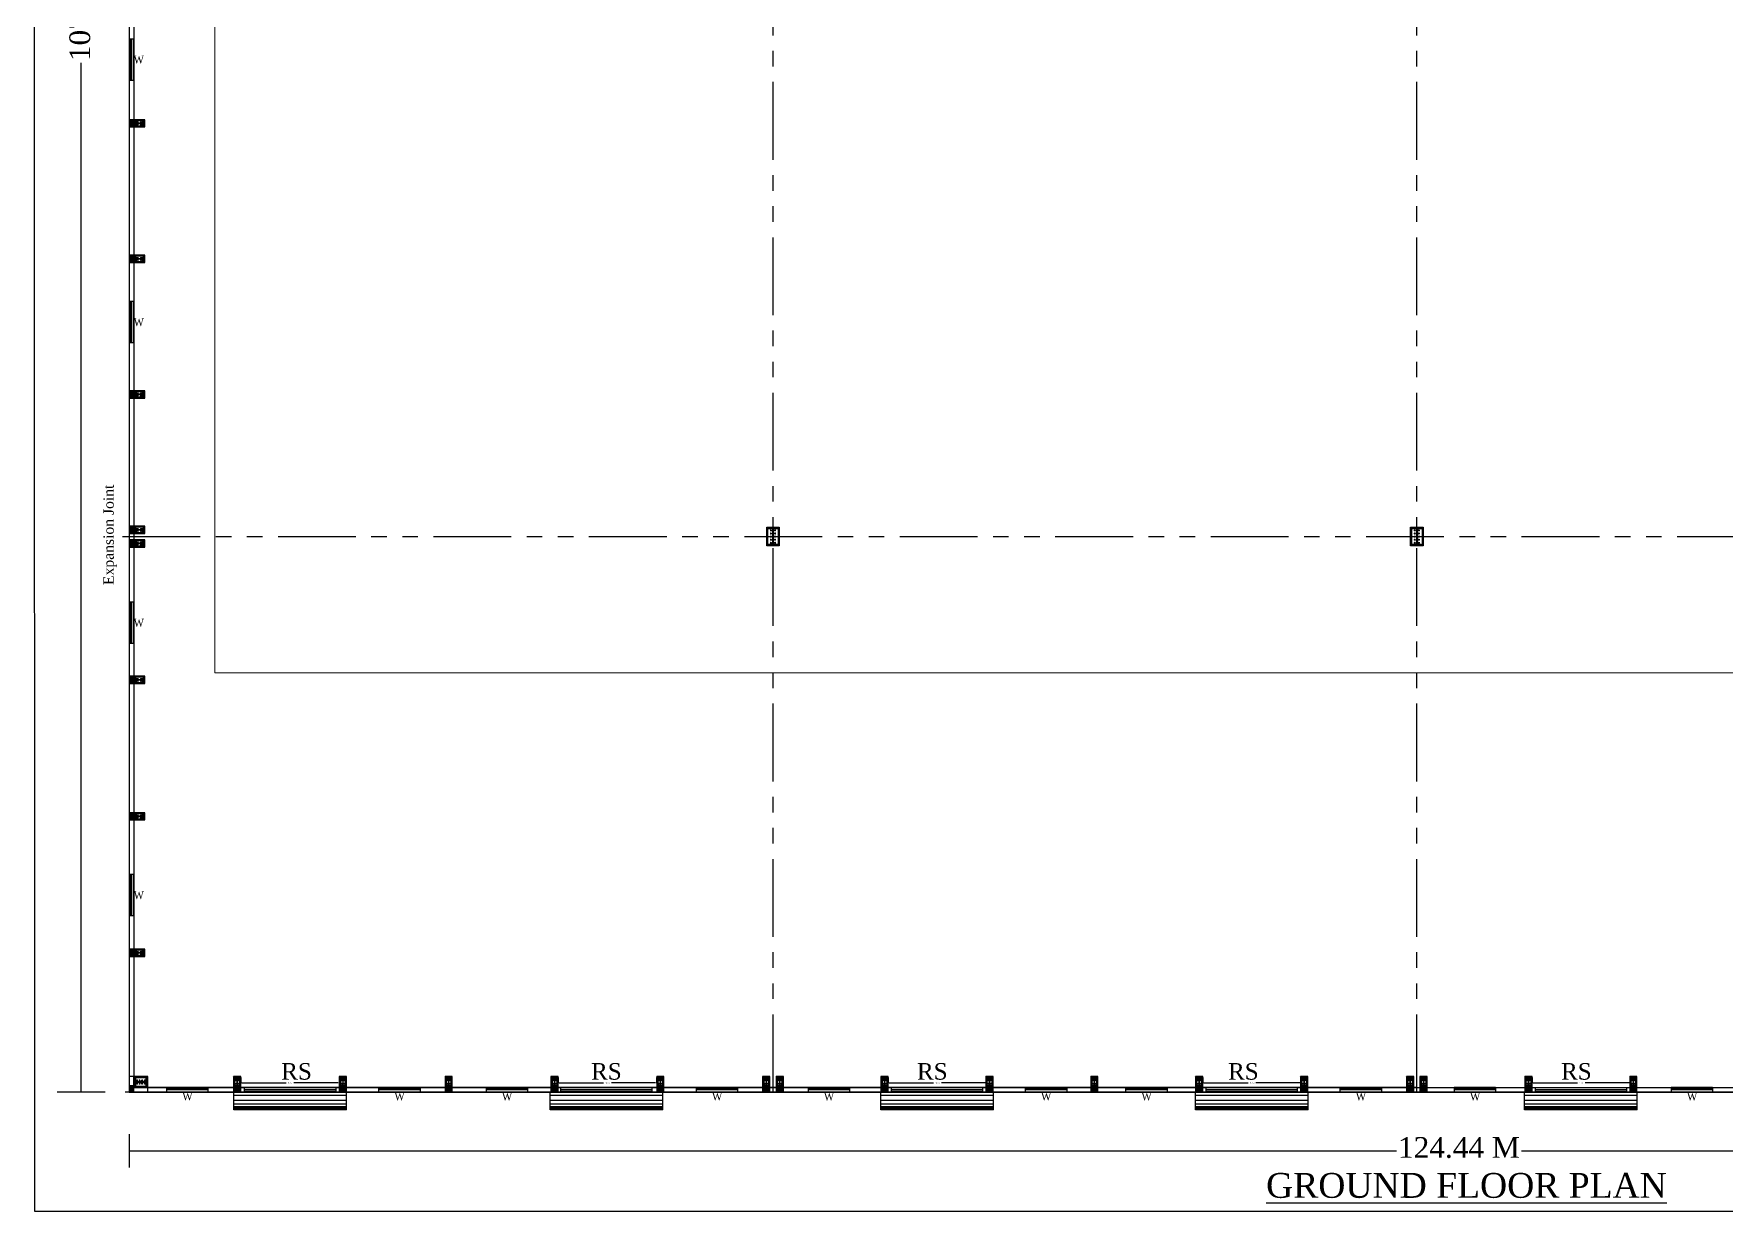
# Model space of a CAD drawing. Header units: metres. Extents: x 31037 to 31490, y -4422 to -3483.
# Drawn here: x 31162.7 to 31244.4, y -4355.8 to -4298.9 of the extents above; entities that cross this region are included whole.
import ezdxf

# ---------------------------------------------------------------- set-up
doc = ezdxf.new("R2010")
doc.units = ezdxf.units.M
doc.header["$LTSCALE"] = 30
doc.header["$MEASUREMENT"] = 0
doc.header["$PDMODE"] = 34
for name, pattern in [('DASHDOT', [1, 0.5, -0.25, 0, -0.25]), ('DASHED2', [0.375, 0.25, -0.125]), ('PHANTOM2', [1.25, 0.625, -0.125, 0.125, -0.125, 0.125, -0.125])]:
    doc.linetypes.add(name, pattern=pattern)
doc.layers.get('0').update_dxf_attribs({"color": 30, "lineweight": 40})
for name, color, linetype, lineweight in [('32', 1, 'Continuous', 18), ('DIM', 5, 'Continuous', 25), ('HAT', 8, 'Continuous', 18), ('JSC-4D-Bolt', 240, 'Continuous', 18), ('ROAD', 7, 'Continuous', 30), ('TEXT', 11, 'Continuous', 30), ('WINDOW', 3, 'Continuous', 30)]:
    doc.layers.add(name, color=color, linetype=linetype, lineweight=lineweight)
for name, color, linetype in [('BLK_1_FLR_0_BLT_UP_AREA', 1, 'Continuous'), ('BLK_1_FLR_0_CARPET_AREA', 10, 'Continuous'), ('BLK_1_FLR_0_EXIT_WIDTH_DOOR', 2, 'Continuous'), ('JSC-15O-Stiffener Plate', 4, 'Continuous'), ('JSC-A-Column', 7, 'Continuous'), ('JSC-G-Grid Line', 250, 'DASHDOT'), ('JSC-H-Dimension', 251, 'Continuous'), ('JSC-U-Steel', 21, 'Continuous'), ('WORKSHOP_AREA', 1, 'Continuous')]:
    doc.layers.add(name, color=color, linetype=linetype)
doc.styles.add('15', font='times.ttf', dxfattribs={"width": 0.9, "height": 1.5})
doc.styles.add('DIM', font='times.ttf')
doc.styles.add('ROMANC', font='times.ttf')
doc.styles.add('ROMANTICITALIC', font='romantic.ttf')
doc.styles.get("Standard").update_dxf_attribs({"font": 'times.ttf', "height": 0.05})
doc.styles.add('tnr', font='times.ttf')
doc.dimstyles.new('Standard$0', dxfattribs={"dimtxt": 0.08, "dimasz": 0.05, "dimexe": 0.02, "dimexo": 0.05, "dimgap": 0.09, "dimtad": 0, "dimtih": 1, "dimtoh": 1, "dimzin": 0, "dimdsep": 46, "dimtxsty": 'Standard', "dimcen": 0.09, "dimclrd": 7, "dimclre": 7, "dimclrt": 7, "dimadec": 0, "dimazin": 0, "dimtfac": 1, "dimtofl": 0, "dimtmove": 0, "dimatfit": 3, "dimfxl": 0, "dimtolj": 1, "dimtzin": 0, "dimarcsym": 0})

# ---------------------------------------------------------------- blocks, each defined once
blk = doc.blocks.new('rrrr')
at = {"layer": 'HAT'}
blk.add_hatch(color=256, dxfattribs=at).paths.add_polyline_path([(13592.139, -5462.205), (13592.139, -5461.905), (13591.909, -5461.905), (13591.909, -5462.205)])
at = {"layer": 'JSC-15O-Stiffener Plate', "ltscale": 0.2}
blk.add_lwpolyline([(13592.189, -5462.195), (13592.759, -5462.195), (13592.759, -5462.595), (13592.189, -5462.595)], close=True, dxfattribs=at)
at = {"layer": 'JSC-4D-Bolt', "ltscale": 0.2}
for points in [[(13592.262, -5462.32), (13592.275, -5462.344), (13592.303, -5462.344), (13592.317, -5462.32), (13592.303, -5462.296), (13592.275, -5462.296)], [(13592.262, -5462.32), (13592.275, -5462.344), (13592.303, -5462.344), (13592.317, -5462.32), (13592.303, -5462.296), (13592.275, -5462.296)], [(13592.387, -5462.32), (13592.4, -5462.344), (13592.428, -5462.344), (13592.442, -5462.32), (13592.428, -5462.296), (13592.4, -5462.296)], [(13592.387, -5462.32), (13592.4, -5462.344), (13592.428, -5462.344), (13592.442, -5462.32), (13592.428, -5462.296), (13592.4, -5462.296)], [(13592.507, -5462.32), (13592.52, -5462.344), (13592.548, -5462.344), (13592.562, -5462.32), (13592.548, -5462.296), (13592.52, -5462.296)], [(13592.507, -5462.32), (13592.52, -5462.344), (13592.548, -5462.344), (13592.562, -5462.32), (13592.548, -5462.296), (13592.52, -5462.296)], [(13592.632, -5462.32), (13592.645, -5462.344), (13592.673, -5462.344), (13592.687, -5462.32), (13592.673, -5462.296), (13592.645, -5462.296)], [(13592.632, -5462.32), (13592.645, -5462.344), (13592.673, -5462.344), (13592.687, -5462.32), (13592.673, -5462.296), (13592.645, -5462.296)], [(13592.262, -5462.47), (13592.275, -5462.446), (13592.303, -5462.446), (13592.317, -5462.47), (13592.303, -5462.494), (13592.275, -5462.494)], [(13592.262, -5462.47), (13592.275, -5462.446), (13592.303, -5462.446), (13592.317, -5462.47), (13592.303, -5462.494), (13592.275, -5462.494)], [(13592.387, -5462.47), (13592.4, -5462.446), (13592.428, -5462.446), (13592.442, -5462.47), (13592.428, -5462.494), (13592.4, -5462.494)], [(13592.387, -5462.47), (13592.4, -5462.446), (13592.428, -5462.446), (13592.442, -5462.47), (13592.428, -5462.494), (13592.4, -5462.494)], [(13592.507, -5462.47), (13592.52, -5462.446), (13592.548, -5462.446), (13592.562, -5462.47), (13592.548, -5462.494), (13592.52, -5462.494)], [(13592.507, -5462.47), (13592.52, -5462.446), (13592.548, -5462.446), (13592.562, -5462.47), (13592.548, -5462.494), (13592.52, -5462.494)], [(13592.632, -5462.47), (13592.645, -5462.446), (13592.673, -5462.446), (13592.687, -5462.47), (13592.673, -5462.494), (13592.645, -5462.494)], [(13592.632, -5462.47), (13592.645, -5462.446), (13592.673, -5462.446), (13592.687, -5462.47), (13592.673, -5462.494), (13592.645, -5462.494)]]:
    blk.add_lwpolyline(points, close=True, dxfattribs=at)
for centre, radius in [((13592.289, -5462.32), 0.0277), ((13592.289, -5462.32), 0.0277), ((13592.289, -5462.32), 0.015), ((13592.289, -5462.32), 0.015), ((13592.414, -5462.32), 0.0277), ((13592.414, -5462.32), 0.0277), ((13592.414, -5462.32), 0.015), ((13592.414, -5462.32), 0.015), ((13592.534, -5462.32), 0.0277), ((13592.534, -5462.32), 0.0277), ((13592.534, -5462.32), 0.015), ((13592.534, -5462.32), 0.015), ((13592.659, -5462.32), 0.0277), ((13592.659, -5462.32), 0.0277), ((13592.659, -5462.32), 0.015), ((13592.659, -5462.32), 0.015), ((13592.289, -5462.47), 0.0277), ((13592.289, -5462.47), 0.0277), ((13592.289, -5462.47), 0.015), ((13592.289, -5462.47), 0.015), ((13592.414, -5462.47), 0.0277), ((13592.414, -5462.47), 0.0277), ((13592.414, -5462.47), 0.015), ((13592.414, -5462.47), 0.015), ((13592.534, -5462.47), 0.0277), ((13592.534, -5462.47), 0.0277), ((13592.534, -5462.47), 0.015), ((13592.534, -5462.47), 0.015), ((13592.659, -5462.47), 0.0277), ((13592.659, -5462.47), 0.0277), ((13592.659, -5462.47), 0.015), ((13592.659, -5462.47), 0.015)]:
    blk.add_circle(centre, radius, dxfattribs=at)
at = {"layer": 'JSC-A-Column', "ltscale": 1000}
for p, q in [((13592.189, -5462.195), (13592.139, -5462.145)), ((13592.809, -5462.145), (13592.139, -5462.145)), ((13592.139, -5462.145), (13592.139, -5462.655)), ((13592.759, -5462.195), (13592.809, -5462.145)), ((13592.189, -5462.595), (13592.139, -5462.655)), ((13592.759, -5462.595), (13592.809, -5462.655))]:
    blk.add_line(p, q, dxfattribs=at)
for points in [[(13591.909, -5461.905), (13592.809, -5461.905), (13592.809, -5462.655), (13591.909, -5462.655)], [(13591.909, -5461.905), (13592.139, -5461.905), (13592.139, -5462.205), (13591.909, -5462.205)]]:
    blk.add_lwpolyline(points, close=True, dxfattribs=at)
at = {"layer": 'JSC-G-Grid Line', "ltscale": 0.3}
for p, q in [((13592.289, -5462.284), (13592.289, -5462.357)), ((13592.414, -5462.284), (13592.414, -5462.357)), ((13592.534, -5462.284), (13592.534, -5462.357)), ((13592.659, -5462.284), (13592.659, -5462.357)), ((13592.25, -5462.32), (13592.328, -5462.32)), ((13592.25, -5462.47), (13592.328, -5462.47)), ((13592.289, -5462.506), (13592.289, -5462.433)), ((13592.375, -5462.32), (13592.453, -5462.32)), ((13592.375, -5462.47), (13592.453, -5462.47)), ((13592.414, -5462.506), (13592.414, -5462.433)), ((13592.495, -5462.32), (13592.573, -5462.32)), ((13592.495, -5462.47), (13592.573, -5462.47)), ((13592.534, -5462.506), (13592.534, -5462.433)), ((13592.62, -5462.32), (13592.698, -5462.32)), ((13592.62, -5462.47), (13592.698, -5462.47)), ((13592.659, -5462.506), (13592.659, -5462.433))]:
    blk.add_line(p, q, dxfattribs=at)
at = {"layer": 'JSC-U-Steel', "ltscale": 1000}
for points in [[(13592.224, -5462.22), (13592.224, -5462.57), (13592.212, -5462.57), (13592.212, -5462.22)], [(13592.724, -5462.22), (13592.724, -5462.57), (13592.736, -5462.57), (13592.736, -5462.22)], [(13592.724, -5462.4), (13592.224, -5462.4), (13592.224, -5462.39), (13592.724, -5462.39)]]:
    blk.add_lwpolyline(points, close=True, dxfattribs=at)
blk = doc.blocks.new('egetgere')
at = {"layer": 'HAT'}
blk.add_hatch(color=256, dxfattribs=at).paths.add_polyline_path([(13607.565, -5463.307), (13607.265, -5463.307), (13607.265, -5463.537), (13607.565, -5463.537)])
at = {"layer": 'JSC-15O-Stiffener Plate', "ltscale": 0.2}
blk.add_lwpolyline([(13607.29, -5463.587), (13607.29, -5464.007), (13607.54, -5464.007), (13607.54, -5463.587)], close=True, dxfattribs=at)
at = {"layer": 'JSC-4D-Bolt', "ltscale": 0.2}
for points in [[(13607.343, -5463.722), (13607.354, -5463.703), (13607.376, -5463.703), (13607.387, -5463.722), (13607.376, -5463.741), (13607.354, -5463.741)], [(13607.343, -5463.722), (13607.354, -5463.703), (13607.376, -5463.703), (13607.387, -5463.722), (13607.376, -5463.741), (13607.354, -5463.741)], [(13607.343, -5463.872), (13607.354, -5463.892), (13607.376, -5463.892), (13607.387, -5463.872), (13607.376, -5463.853), (13607.354, -5463.853)], [(13607.343, -5463.872), (13607.354, -5463.892), (13607.376, -5463.892), (13607.387, -5463.872), (13607.376, -5463.853), (13607.354, -5463.853)], [(13607.487, -5463.722), (13607.476, -5463.703), (13607.454, -5463.703), (13607.443, -5463.722), (13607.454, -5463.741), (13607.476, -5463.741)], [(13607.487, -5463.722), (13607.476, -5463.703), (13607.454, -5463.703), (13607.443, -5463.722), (13607.454, -5463.741), (13607.476, -5463.741)], [(13607.487, -5463.872), (13607.476, -5463.892), (13607.454, -5463.892), (13607.443, -5463.872), (13607.454, -5463.853), (13607.476, -5463.853)], [(13607.487, -5463.872), (13607.476, -5463.892), (13607.454, -5463.892), (13607.443, -5463.872), (13607.454, -5463.853), (13607.476, -5463.853)]]:
    blk.add_lwpolyline(points, close=True, dxfattribs=at)
for centre, radius in [((13607.365, -5463.722), 0.0222), ((13607.365, -5463.722), 0.0222), ((13607.365, -5463.872), 0.0222), ((13607.365, -5463.872), 0.0222), ((13607.365, -5463.722), 0.012), ((13607.365, -5463.722), 0.012), ((13607.365, -5463.872), 0.012), ((13607.365, -5463.872), 0.012), ((13607.465, -5463.722), 0.0222), ((13607.465, -5463.722), 0.0222), ((13607.465, -5463.872), 0.0222), ((13607.465, -5463.872), 0.0222), ((13607.465, -5463.722), 0.012), ((13607.465, -5463.722), 0.012), ((13607.465, -5463.872), 0.012), ((13607.465, -5463.872), 0.012)]:
    blk.add_circle(centre, radius, dxfattribs=at)
at = {"layer": 'JSC-A-Column', "ltscale": 1000}
for p, q in [((13607.29, -5463.587), (13607.24, -5463.537)), ((13607.59, -5463.537), (13607.24, -5463.537)), ((13607.54, -5463.587), (13607.59, -5463.537)), ((13607.29, -5464.007), (13607.24, -5464.057)), ((13607.54, -5464.007), (13607.59, -5464.057))]:
    blk.add_line(p, q, dxfattribs=at)
for points in [[(13607.24, -5463.307), (13607.24, -5464.057), (13607.59, -5464.057), (13607.59, -5463.307)], [(13607.265, -5463.307), (13607.265, -5463.537), (13607.565, -5463.537), (13607.565, -5463.307)]]:
    blk.add_lwpolyline(points, close=True, dxfattribs=at)
at = {"layer": 'JSC-G-Grid Line', "ltscale": 0.05}
for p, q in [((13607.334, -5463.722), (13607.4, -5463.722)), ((13607.334, -5463.872), (13607.4, -5463.872)), ((13607.496, -5463.722), (13607.43, -5463.722)), ((13607.496, -5463.872), (13607.43, -5463.872))]:
    blk.add_line(p, q, dxfattribs=at)
at = {"layer": 'JSC-G-Grid Line', "ltscale": 0.3}
for p, q in [((13607.365, -5463.751), (13607.365, -5463.693)), ((13607.365, -5463.844), (13607.365, -5463.902)), ((13607.465, -5463.751), (13607.465, -5463.693)), ((13607.465, -5463.844), (13607.465, -5463.902))]:
    blk.add_line(p, q, dxfattribs=at)
at = {"layer": 'JSC-U-Steel', "ltscale": 1000}
for points in [[(13607.505, -5463.647), (13607.325, -5463.647), (13607.325, -5463.637), (13607.505, -5463.637)], [(13607.411, -5463.647), (13607.411, -5463.947), (13607.419, -5463.947), (13607.419, -5463.647)], [(13607.505, -5463.947), (13607.325, -5463.947), (13607.325, -5463.957), (13607.505, -5463.957)]]:
    blk.add_lwpolyline(points, close=True, dxfattribs=at)
blk = doc.blocks.new('P6')
at = {"layer": 'JSC-15O-Stiffener Plate', "ltscale": 0.2}
for p, q in [((4912433, -1046048), (4912383, -1045998)), ((4912933, -1046048), (4912983, -1045998)), ((4912433, -1046848), (4912383, -1046898))]:
    blk.add_line(p, q, dxfattribs=at)
blk.add_lwpolyline([(4912433, -1046048), (4912433, -1046848), (4912933, -1046848), (4912933, -1046048)], close=True, dxfattribs=at)
at = {"layer": 'JSC-4D-Bolt', "ltscale": 0.2}
for points in [[(4912583, -1046121), (4912607, -1046134), (4912607, -1046162), (4912583, -1046176), (4912559, -1046162), (4912559, -1046134)], [(4912583, -1046121), (4912607, -1046134), (4912607, -1046162), (4912583, -1046176), (4912559, -1046162), (4912559, -1046134)], [(4912583, -1046271), (4912607, -1046284), (4912607, -1046312), (4912583, -1046326), (4912559, -1046312), (4912559, -1046284)], [(4912583, -1046271), (4912607, -1046284), (4912607, -1046312), (4912583, -1046326), (4912559, -1046312), (4912559, -1046284)], [(4912583, -1046421), (4912607, -1046434), (4912607, -1046462), (4912583, -1046476), (4912559, -1046462), (4912559, -1046434)], [(4912583, -1046421), (4912607, -1046434), (4912607, -1046462), (4912583, -1046476), (4912559, -1046462), (4912559, -1046434)], [(4912583, -1046571), (4912607, -1046584), (4912607, -1046612), (4912583, -1046626), (4912559, -1046612), (4912559, -1046584)], [(4912583, -1046571), (4912607, -1046584), (4912607, -1046612), (4912583, -1046626), (4912559, -1046612), (4912559, -1046584)], [(4912583, -1046721), (4912607, -1046734), (4912607, -1046762), (4912583, -1046776), (4912559, -1046762), (4912559, -1046734)], [(4912583, -1046721), (4912607, -1046734), (4912607, -1046762), (4912583, -1046776), (4912559, -1046762), (4912559, -1046734)], [(4912783, -1046121), (4912759, -1046134), (4912759, -1046162), (4912783, -1046176), (4912807, -1046162), (4912807, -1046134)], [(4912783, -1046121), (4912759, -1046134), (4912759, -1046162), (4912783, -1046176), (4912807, -1046162), (4912807, -1046134)], [(4912783, -1046271), (4912759, -1046284), (4912759, -1046312), (4912783, -1046326), (4912807, -1046312), (4912807, -1046284)], [(4912783, -1046271), (4912759, -1046284), (4912759, -1046312), (4912783, -1046326), (4912807, -1046312), (4912807, -1046284)], [(4912783, -1046421), (4912759, -1046434), (4912759, -1046462), (4912783, -1046476), (4912807, -1046462), (4912807, -1046434)], [(4912783, -1046421), (4912759, -1046434), (4912759, -1046462), (4912783, -1046476), (4912807, -1046462), (4912807, -1046434)], [(4912783, -1046571), (4912759, -1046584), (4912759, -1046612), (4912783, -1046626), (4912807, -1046612), (4912807, -1046584)], [(4912783, -1046571), (4912759, -1046584), (4912759, -1046612), (4912783, -1046626), (4912807, -1046612), (4912807, -1046584)], [(4912783, -1046721), (4912759, -1046734), (4912759, -1046762), (4912783, -1046776), (4912807, -1046762), (4912807, -1046734)], [(4912783, -1046721), (4912759, -1046734), (4912759, -1046762), (4912783, -1046776), (4912807, -1046762), (4912807, -1046734)]]:
    blk.add_lwpolyline(points, close=True, dxfattribs=at)
for centre, radius in [((4912583, -1046148), 27.7), ((4912583, -1046148), 27.7), ((4912583, -1046298), 27.7), ((4912583, -1046298), 27.7), ((4912583, -1046448), 27.7), ((4912583, -1046448), 27.7), ((4912583, -1046598), 27.7), ((4912583, -1046598), 27.7), ((4912583, -1046748), 27.7), ((4912583, -1046748), 27.7), ((4912583, -1046148), 15), ((4912583, -1046148), 15), ((4912583, -1046298), 15), ((4912583, -1046298), 15), ((4912583, -1046448), 15), ((4912583, -1046448), 15), ((4912583, -1046598), 15), ((4912583, -1046598), 15), ((4912583, -1046748), 15), ((4912583, -1046748), 15), ((4912783, -1046148), 27.7), ((4912783, -1046148), 27.7), ((4912783, -1046298), 27.7), ((4912783, -1046298), 27.7), ((4912783, -1046448), 27.7), ((4912783, -1046448), 27.7), ((4912783, -1046598), 27.7), ((4912783, -1046598), 27.7), ((4912783, -1046748), 27.7), ((4912783, -1046748), 27.7), ((4912783, -1046148), 15), ((4912783, -1046148), 15), ((4912783, -1046298), 15), ((4912783, -1046298), 15), ((4912783, -1046448), 15), ((4912783, -1046448), 15), ((4912783, -1046598), 15), ((4912783, -1046598), 15), ((4912783, -1046748), 15), ((4912783, -1046748), 15)]:
    blk.add_circle(centre, radius, dxfattribs=at)
at = {"layer": 'JSC-A-Column', "ltscale": 1000}
blk.add_lwpolyline([(4912383, -1045998), (4912383, -1046898), (4912983, -1046898), (4912983, -1045998)], close=True, dxfattribs=at)
at = {"layer": 'JSC-G-Grid Line', "ltscale": 0.3}
for p, q in [((4912547, -1046148), (4912620, -1046148)), ((4912547, -1046298), (4912620, -1046298)), ((4912547, -1046448), (4912620, -1046448)), ((4912547, -1046598), (4912620, -1046598)), ((4912583, -1046185), (4912583, -1046112)), ((4912583, -1046335), (4912583, -1046262)), ((4912583, -1046485), (4912583, -1046412)), ((4912583, -1046635), (4912583, -1046562)), ((4912584, -1046785), (4912584, -1046712)), ((4912819, -1046148), (4912746, -1046148)), ((4912819, -1046298), (4912746, -1046298)), ((4912819, -1046448), (4912746, -1046448)), ((4912819, -1046598), (4912746, -1046598)), ((4912783, -1046185), (4912783, -1046112)), ((4912783, -1046335), (4912783, -1046262)), ((4912783, -1046485), (4912783, -1046412)), ((4912783, -1046635), (4912783, -1046562)), ((4912783, -1046785), (4912783, -1046712)), ((4912547, -1046748), (4912620, -1046748)), ((4912819, -1046748), (4912746, -1046748))]:
    blk.add_line(p, q, dxfattribs=at)
at = {"layer": 'JSC-U-Steel', "ltscale": 1000}
blk.add_line((4912933, -1046848), (4912983, -1046898), dxfattribs=at)
for points in [[(4912468, -1046073), (4912898, -1046073), (4912898, -1046053), (4912468, -1046053)], [(4912676, -1046073), (4912676, -1046823), (4912690, -1046823), (4912690, -1046073)], [(4912468, -1046823), (4912898, -1046823), (4912898, -1046843), (4912468, -1046843)]]:
    blk.add_lwpolyline(points, close=True, dxfattribs=at)
blk = doc.blocks.new('*D103')
at = {"layer": 'BLK_1_FLR_0_EXIT_WIDTH_DOOR', "color": 2, "lineweight": -2}
for p, q in [((31172.708, -4349.312), (31172.708, -4349.575)), ((31177.458, -4349.312), (31177.458, -4349.575)), ((31172.758, -4349.555), (31174.895, -4349.555)), ((31177.408, -4349.555), (31175.272, -4349.555))]:
    blk.add_line(p, q, dxfattribs=at)
at = {"layer": 'BLK_1_FLR_0_EXIT_WIDTH_DOOR', "color": 2, "lineweight": 30}
for points in [[(31172.758, -4349.547), (31172.758, -4349.563), (31172.708, -4349.555)], [(31177.408, -4349.547), (31177.408, -4349.563), (31177.458, -4349.555)]]:
    blk.add_solid(points, dxfattribs=at)
at = {"layer": 'Defpoints', "color": 0, "lineweight": 30}
for p in [(31172.708, -4349.262, 0), (31177.458, -4349.262, 0), (31177.458, -4349.555)]:
    blk.add_point(p, dxfattribs=at)
at = {"layer": 'BLK_1_FLR_0_EXIT_WIDTH_DOOR', "color": 2, "lineweight": 25, "insert": (31175.083, -4349.555), "char_height": 0.08, "attachment_point": 5}
blk.add_mtext('\\A1;4.75', dxfattribs=at)
blk = doc.blocks.new('*D104')
at = {"layer": 'BLK_1_FLR_0_EXIT_WIDTH_DOOR', "color": 2, "lineweight": -2}
for p, q in [((31188.02, -4349.312), (31188.02, -4349.575)), ((31192.77, -4349.312), (31192.77, -4349.575)), ((31188.07, -4349.555), (31190.207, -4349.555)), ((31192.72, -4349.555), (31190.584, -4349.555))]:
    blk.add_line(p, q, dxfattribs=at)
at = {"layer": 'BLK_1_FLR_0_EXIT_WIDTH_DOOR', "color": 2, "lineweight": 30}
for points in [[(31188.07, -4349.547), (31188.07, -4349.563), (31188.02, -4349.555)], [(31192.72, -4349.547), (31192.72, -4349.563), (31192.77, -4349.555)]]:
    blk.add_solid(points, dxfattribs=at)
at = {"layer": 'Defpoints', "color": 0, "lineweight": 30}
for p in [(31188.02, -4349.262, 0), (31192.77, -4349.262, 0), (31192.77, -4349.555)]:
    blk.add_point(p, dxfattribs=at)
at = {"layer": 'BLK_1_FLR_0_EXIT_WIDTH_DOOR', "color": 2, "lineweight": 25, "insert": (31190.395, -4349.555), "char_height": 0.08, "attachment_point": 5}
blk.add_mtext('\\A1;4.75', dxfattribs=at)
blk = doc.blocks.new('*D105')
at = {"layer": 'BLK_1_FLR_0_EXIT_WIDTH_DOOR', "color": 2, "lineweight": -2}
for p, q in [((31203.943, -4349.312), (31203.943, -4349.575)), ((31208.693, -4349.312), (31208.693, -4349.575)), ((31203.993, -4349.555), (31206.129, -4349.555)), ((31208.643, -4349.555), (31206.506, -4349.555))]:
    blk.add_line(p, q, dxfattribs=at)
at = {"layer": 'BLK_1_FLR_0_EXIT_WIDTH_DOOR', "color": 2, "lineweight": 30}
for points in [[(31203.993, -4349.547), (31203.993, -4349.563), (31203.943, -4349.555)], [(31208.643, -4349.547), (31208.643, -4349.563), (31208.693, -4349.555)]]:
    blk.add_solid(points, dxfattribs=at)
at = {"layer": 'Defpoints', "color": 0, "lineweight": 30}
for p in [(31203.943, -4349.262, 0), (31208.693, -4349.262, 0), (31208.693, -4349.555)]:
    blk.add_point(p, dxfattribs=at)
at = {"layer": 'BLK_1_FLR_0_EXIT_WIDTH_DOOR', "color": 2, "lineweight": 25, "insert": (31206.318, -4349.555), "char_height": 0.08, "attachment_point": 5}
blk.add_mtext('\\A1;4.75', dxfattribs=at)
blk = doc.blocks.new('*D106')
at = {"layer": 'BLK_1_FLR_0_EXIT_WIDTH_DOOR', "color": 2, "lineweight": -2}
for p, q in [((31219.123, -4349.312), (31219.123, -4349.575)), ((31223.873, -4349.312), (31223.873, -4349.575)), ((31219.173, -4349.555), (31221.309, -4349.555)), ((31223.823, -4349.555), (31221.686, -4349.555))]:
    blk.add_line(p, q, dxfattribs=at)
at = {"layer": 'BLK_1_FLR_0_EXIT_WIDTH_DOOR', "color": 2, "lineweight": 30}
for points in [[(31219.173, -4349.547), (31219.173, -4349.563), (31219.123, -4349.555)], [(31223.823, -4349.547), (31223.823, -4349.563), (31223.873, -4349.555)]]:
    blk.add_solid(points, dxfattribs=at)
at = {"layer": 'Defpoints', "color": 0, "lineweight": 30}
for p in [(31219.123, -4349.262, 0), (31223.873, -4349.262, 0), (31223.873, -4349.555)]:
    blk.add_point(p, dxfattribs=at)
at = {"layer": 'BLK_1_FLR_0_EXIT_WIDTH_DOOR', "color": 2, "lineweight": 25, "insert": (31221.498, -4349.555), "char_height": 0.08, "attachment_point": 5}
blk.add_mtext('\\A1;4.75', dxfattribs=at)
blk = doc.blocks.new('*D107')
at = {"layer": 'BLK_1_FLR_0_EXIT_WIDTH_DOOR', "color": 2, "lineweight": -2}
for p, q in [((31235.008, -4349.312), (31235.008, -4349.575)), ((31239.758, -4349.312), (31239.758, -4349.575)), ((31235.058, -4349.555), (31237.194, -4349.555)), ((31239.708, -4349.555), (31237.571, -4349.555))]:
    blk.add_line(p, q, dxfattribs=at)
at = {"layer": 'BLK_1_FLR_0_EXIT_WIDTH_DOOR', "color": 2, "lineweight": 30}
for points in [[(31235.058, -4349.547), (31235.058, -4349.563), (31235.008, -4349.555)], [(31239.708, -4349.547), (31239.708, -4349.563), (31239.758, -4349.555)]]:
    blk.add_solid(points, dxfattribs=at)
at = {"layer": 'Defpoints', "color": 0, "lineweight": 30}
for p in [(31235.008, -4349.262, 0), (31239.758, -4349.262, 0), (31239.758, -4349.555)]:
    blk.add_point(p, dxfattribs=at)
at = {"layer": 'BLK_1_FLR_0_EXIT_WIDTH_DOOR', "color": 2, "lineweight": 25, "insert": (31237.383, -4349.555), "char_height": 0.08, "attachment_point": 5}
blk.add_mtext('\\A1;4.75', dxfattribs=at)

msp = doc.modelspace()

# ---------------------------------------------------------------- linework, layer by layer
at = {"color": 0, "lineweight": 25}
for p, q in [((31167.31812, -4299.17153, -0.00037), (31167.54812, -4299.17153, -0.00037)), ((31167.31812, -4301.17153, -0.00037), (31167.54812, -4301.17153, -0.00037)), ((31167.31812, -4311.83875, -0.00037), (31167.54812, -4311.83875, -0.00037)), ((31167.31812, -4313.83875, -0.00037), (31167.54812, -4313.83875, -0.00037)), ((31167.54812, -4322.703, -0.00037), (31167.31812, -4322.703, -0.00037)), ((31167.31812, -4326.35108, -0.00037), (31167.54812, -4326.35108, -0.00037)), ((31167.31812, -4328.35108, -0.00037), (31167.54812, -4328.35108, -0.00037)), ((31167.31812, -4339.49212, -0.00037), (31167.54812, -4339.49212, -0.00037)), ((31167.31812, -4341.49212, -0.00037), (31167.54812, -4341.49212, -0.00037)), ((31169.12151, -4349.78239, -0.00037), (31169.12151, -4350.01239, -0.00037)), ((31171.12151, -4349.78239, -0.00037), (31171.12151, -4350.01239, -0.00037)), ((31172.87325, -4349.78239, -0.00037), (31172.87325, -4350.01239, -0.00037)), ((31177.28514, -4349.78239, -0.00037), (31177.28514, -4350.01239, -0.00037)), ((31179.3541, -4349.78239, -0.00037), (31179.3541, -4350.01239, -0.00037)), ((31181.3541, -4349.78239, -0.00037), (31181.3541, -4350.01239, -0.00037)), ((31184.54226, -4349.78239, -0.00037), (31184.54226, -4350.01239, -0.00037)), ((31186.54226, -4349.78239, -0.00037), (31186.54226, -4350.01239, -0.00037)), ((31188.12894, -4349.78239, -0.00037), (31188.12894, -4350.01239, -0.00037)), ((31192.54083, -4349.78239, -0.00037), (31192.54083, -4350.01239, -0.00037)), ((31194.67656, -4349.78239, -0.00037), (31194.67656, -4350.01239, -0.00037)), ((31196.67656, -4349.78239, -0.00037), (31196.67656, -4350.01239, -0.00037)), ((31200.07355, -4349.78239, -0.00037), (31200.07355, -4350.01239, -0.00037)), ((31202.07355, -4349.78239, -0.00037), (31202.07355, -4350.01239, -0.00037)), ((31204.07905, -4349.78239, -0.00037), (31204.07905, -4350.01239, -0.00037)), ((31208.49093, -4349.78239, -0.00037), (31208.49093, -4350.01239, -0.00037)), ((31210.55192, -4349.78239, -0.00037), (31210.55192, -4350.01239, -0.00037)), ((31212.55192, -4349.78239, -0.00037), (31212.55192, -4350.01239, -0.00037)), ((31215.39563, -4349.78239, -0.00037), (31215.39563, -4350.01239, -0.00037)), ((31217.39563, -4349.78239, -0.00037), (31217.39563, -4350.01239, -0.00037)), ((31219.26735, -4349.78239, -0.00037), (31219.26735, -4350.01239, -0.00037)), ((31223.67924, -4349.78239, -0.00037), (31223.67924, -4350.01239, -0.00037)), ((31225.73851, -4349.78239, -0.00037), (31225.73851, -4350.01239, -0.00037)), ((31227.73851, -4349.78239, -0.00037), (31227.73851, -4350.01239, -0.00037)), ((31231.24613, -4349.78239, -0.00037), (31231.24613, -4350.01239, -0.00037)), ((31233.24613, -4349.78239, -0.00037), (31233.24613, -4350.01239, -0.00037)), ((31235.14734, -4349.78239, -0.00037), (31235.14734, -4350.01239, -0.00037)), ((31239.55922, -4349.78239, -0.00037), (31239.55922, -4350.01239, -0.00037)), ((31241.7155, -4349.78239, -0.00037), (31241.7155, -4350.01239, -0.00037)), ((31243.7155, -4349.78239, -0.00037), (31243.7155, -4350.01239, -0.00037))]:
    msp.add_line(p, q, dxfattribs=at)
at = {"layer": '32', "color": 0, "linetype": 'PHANTOM2', "lineweight": 25, "ltscale": 0.2}
for p, q in [((31198.38285, -4350.01239, -0.00037), (31198.38285, -4242.77481, -0.00037)), ((31229.44758, -4350.01239, -0.00037), (31229.44758, -4242.77481, -0.00037)), ((31167.00289, -4323.203, -0.00037), (31292.2167, -4323.203, -0.00037))]:
    msp.add_line(p, q, dxfattribs=at)
at = {"layer": 'BLK_1_FLR_0_BLT_UP_AREA', "color": 45, "lineweight": 25, "elevation": -0.00037}
msp.add_lwpolyline([(31177.48312, -4350.01239), (31291.57703, -4350.01239), (31291.57703, -4251.02755), (31286.80236, -4251.02755), (31286.80236, -4242.77481), (31167.31812, -4242.77481), (31167.31812, -4350.01239), (31177.45812, -4350.01239)], close=True, dxfattribs=at)
at = {"layer": 'BLK_1_FLR_0_CARPET_AREA', "color": 45, "lineweight": 9, "elevation": -0.00037}
msp.add_lwpolyline([(31167.54812, -4243.00481), (31167.54812, -4349.78239), (31291.34703, -4349.78239), (31291.34703, -4251.25755), (31286.57236, -4251.25755), (31286.57236, -4243.00481)], close=True, dxfattribs=at)
at = {"layer": 'DIM', "color": 0, "lineweight": 25}
for p, q in [((31165.00444, -4350.01239, -0.00037), (31165.00444, -4300.33647, -0.00037)), ((31166.16128, -4350.01239, -0.00037), (31163.8476, -4350.01239, -0.00037)), ((31177.45812, -4350.01239, -0.00037), (31167.13391, -4350.01239, -0.00037)), ((31229.44758, -4349.78239, -0.00037), (31167.31812, -4349.78239, -0.00037)), ((31167.43312, -4350.01239, -0.00037), (31177.45812, -4350.01239, -0.00037)), ((31167.43312, -4350.01239, -0.00037), (31172.53312, -4350.01239, -0.00037)), ((31177.45812, -4350.01239, -0.00037), (31167.43312, -4350.01239, -0.00037)), ((31177.45812, -4350.01239, -0.00037), (31172.70812, -4350.01239, -0.00037)), ((31291.57703, -4350.01239, -0.00037), (31177.48312, -4350.01239, -0.00037)), ((31177.70812, -4350.01239, -0.00037), (31177.48312, -4350.01239, -0.00037)), ((31198.05785, -4350.01239, -0.00037), (31177.48312, -4350.01239, -0.00037)), ((31177.48312, -4350.01239, -0.00037), (31177.63312, -4350.01239, -0.00037)), ((31189.36179, -4350.01239, -0.00037), (31184.36179, -4350.01239, -0.00037)), ((31192.71381, -4350.01239, -0.00037), (31187.96381, -4350.01239, -0.00037)), ((31192.96381, -4350.01239, -0.00037), (31192.73881, -4350.01239, -0.00037)), ((31192.73881, -4350.01239, -0.00037), (31192.88881, -4350.01239, -0.00037)), ((31203.01179, -4350.01239, -0.00037), (31198.01179, -4350.01239, -0.00037)), ((31198.70785, -4350.01239, -0.00037), (31229.12258, -4350.01239, -0.00037)), ((31198.70785, -4350.01239, -0.00037), (31229.12258, -4350.01239, -0.00037)), ((31198.70785, -4350.01239, -0.00037), (31203.76785, -4350.01239, -0.00037)), ((31208.66392, -4350.01239, -0.00037), (31203.91392, -4350.01239, -0.00037)), ((31208.91392, -4350.01239, -0.00037), (31208.68892, -4350.01239, -0.00037)), ((31208.68892, -4350.01239, -0.00037), (31208.83892, -4350.01239, -0.00037)), ((31216.66179, -4350.01239, -0.00037), (31211.66179, -4350.01239, -0.00037)), ((31223.85222, -4350.01239, -0.00037), (31219.10222, -4350.01239, -0.00037)), ((31224.10222, -4350.01239, -0.00037), (31223.87722, -4350.01239, -0.00037)), ((31223.87722, -4350.01239, -0.00037), (31224.02722, -4350.01239, -0.00037)), ((31230.31179, -4350.01239, -0.00037), (31225.31179, -4350.01239, -0.00037)), ((31229.44758, -4350.01239, -0.00037), (31291.57703, -4350.01239, -0.00037)), ((31229.77258, -4350.01239, -0.00037), (31260.1873, -4350.01239, -0.00037)), ((31239.7322, -4350.01239, -0.00037), (31234.9822, -4350.01239, -0.00037)), ((31243.96179, -4350.01239, -0.00037), (31238.96179, -4350.01239, -0.00037)), ((31239.9822, -4350.01239, -0.00037), (31239.7572, -4350.01239, -0.00037)), ((31239.7572, -4350.01239, -0.00037), (31239.9072, -4350.01239, -0.00037)), ((31167.31812, -4352.04548, -0.00037), (31167.31812, -4353.6492, -0.00037)), ((31167.31812, -4352.84734, -0.00037), (31228.46443, -4352.84734, -0.00037)), ((31234.50361, -4352.84734, -0.00037), (31291.57703, -4352.84734, -0.00037))]:
    msp.add_line(p, q, dxfattribs=at)
msp.add_lwpolyline([(31312.88397, -4240.29861), (31162.72078, -4240.29861), (31162.75003, -4355.75456), (31312.91322, -4355.75456)], close=True, dxfattribs=at)
at = {"layer": 'DIM', "color": 0, "lineweight": 25, "elevation": -0.00037}
msp.add_lwpolyline([(31291.34703, -4349.78239), (31291.34703, -4251.25755), (31286.57236, -4251.25755), (31286.57236, -4243.00481), (31167.54812, -4243.00481), (31167.54812, -4349.78239)], close=True, dxfattribs=at)
at = {"layer": 'HAT', "color": 0, "lineweight": 25}
for p, q in [((31172.37325, -4350.8636, -0.00037), (31172.37325, -4350.01239, -0.00037)), ((31177.80812, -4350.17857, -0.00037), (31172.37325, -4350.17857, -0.00037)), ((31177.80812, -4350.8636, -0.00037), (31177.80812, -4350.01239, -0.00037)), ((31187.62894, -4350.8636, -0.00037), (31187.62894, -4350.01239, -0.00037)), ((31193.06381, -4350.17857, -0.00037), (31187.62894, -4350.17857, -0.00037)), ((31193.06381, -4350.8636, -0.00037), (31193.06381, -4350.01239, -0.00037)), ((31203.57905, -4350.8636, -0.00037), (31203.57905, -4350.01239, -0.00037)), ((31209.01392, -4350.17857, -0.00037), (31203.57905, -4350.17857, -0.00037)), ((31209.01392, -4350.8636, -0.00037), (31209.01392, -4350.01239, -0.00037)), ((31218.76735, -4350.8636, -0.00037), (31218.76735, -4350.01239, -0.00037)), ((31224.20222, -4350.17857, -0.00037), (31218.76735, -4350.17857, -0.00037)), ((31224.20222, -4350.8636, -0.00037), (31224.20222, -4350.01239, -0.00037)), ((31234.64734, -4350.8636, -0.00037), (31234.64734, -4350.01239, -0.00037)), ((31240.0822, -4350.17857, -0.00037), (31234.64734, -4350.17857, -0.00037)), ((31240.0822, -4350.8636, -0.00037), (31240.0822, -4350.01239, -0.00037)), ((31177.80812, -4350.41122, -0.00037), (31172.37325, -4350.41122, -0.00037)), ((31177.80812, -4350.59648, -0.00037), (31172.37325, -4350.59648, -0.00037)), ((31177.80812, -4350.72143, -0.00037), (31172.37325, -4350.72143, -0.00037)), ((31177.80812, -4350.77743, -0.00037), (31172.37325, -4350.77743, -0.00037)), ((31177.80812, -4350.8162, -0.00037), (31172.37325, -4350.8162, -0.00037)), ((31177.80812, -4350.84636, -0.00037), (31172.37325, -4350.84636, -0.00037)), ((31177.80812, -4350.8636, -0.00037), (31172.37325, -4350.8636, -0.00037)), ((31193.06381, -4350.41122, -0.00037), (31187.62894, -4350.41122, -0.00037)), ((31193.06381, -4350.59648, -0.00037), (31187.62894, -4350.59648, -0.00037)), ((31193.06381, -4350.72143, -0.00037), (31187.62894, -4350.72143, -0.00037)), ((31193.06381, -4350.77743, -0.00037), (31187.62894, -4350.77743, -0.00037)), ((31193.06381, -4350.8162, -0.00037), (31187.62894, -4350.8162, -0.00037)), ((31193.06381, -4350.84636, -0.00037), (31187.62894, -4350.84636, -0.00037)), ((31193.06381, -4350.8636, -0.00037), (31187.62894, -4350.8636, -0.00037)), ((31209.01392, -4350.41122, -0.00037), (31203.57905, -4350.41122, -0.00037)), ((31209.01392, -4350.59648, -0.00037), (31203.57905, -4350.59648, -0.00037)), ((31209.01392, -4350.72143, -0.00037), (31203.57905, -4350.72143, -0.00037)), ((31209.01392, -4350.77743, -0.00037), (31203.57905, -4350.77743, -0.00037)), ((31209.01392, -4350.8162, -0.00037), (31203.57905, -4350.8162, -0.00037)), ((31209.01392, -4350.84636, -0.00037), (31203.57905, -4350.84636, -0.00037)), ((31209.01392, -4350.8636, -0.00037), (31203.57905, -4350.8636, -0.00037)), ((31224.20222, -4350.41122, -0.00037), (31218.76735, -4350.41122, -0.00037)), ((31224.20222, -4350.59648, -0.00037), (31218.76735, -4350.59648, -0.00037)), ((31224.20222, -4350.72143, -0.00037), (31218.76735, -4350.72143, -0.00037)), ((31224.20222, -4350.77743, -0.00037), (31218.76735, -4350.77743, -0.00037)), ((31224.20222, -4350.8162, -0.00037), (31218.76735, -4350.8162, -0.00037)), ((31224.20222, -4350.84636, -0.00037), (31218.76735, -4350.84636, -0.00037)), ((31224.20222, -4350.8636, -0.00037), (31218.76735, -4350.8636, -0.00037)), ((31240.0822, -4350.41122, -0.00037), (31234.64734, -4350.41122, -0.00037)), ((31240.0822, -4350.59648, -0.00037), (31234.64734, -4350.59648, -0.00037)), ((31240.0822, -4350.72143, -0.00037), (31234.64734, -4350.72143, -0.00037)), ((31240.0822, -4350.77743, -0.00037), (31234.64734, -4350.77743, -0.00037)), ((31240.0822, -4350.8162, -0.00037), (31234.64734, -4350.8162, -0.00037)), ((31240.0822, -4350.84636, -0.00037), (31234.64734, -4350.84636, -0.00037)), ((31240.0822, -4350.8636, -0.00037), (31234.64734, -4350.8636, -0.00037))]:
    msp.add_line(p, q, dxfattribs=at)
at = {"layer": 'WINDOW', "color": 0, "lineweight": 25}
for p, q in [((31167.31812, -4299.17153, -0.00037), (31167.31812, -4301.17153, -0.00037)), ((31167.38855, -4299.17153, -0.00037), (31167.38855, -4301.17153, -0.00037)), ((31167.43312, -4299.17153, -0.00037), (31167.43312, -4301.17153, -0.00037)), ((31167.54812, -4301.17153, -0.00037), (31167.54812, -4299.17153, -0.00037)), ((31167.31812, -4311.83875, -0.00037), (31167.31812, -4313.83875, -0.00037)), ((31167.38855, -4311.83875, -0.00037), (31167.38855, -4313.83875, -0.00037)), ((31167.43312, -4311.83875, -0.00037), (31167.43312, -4313.83875, -0.00037)), ((31167.54812, -4313.83875, -0.00037), (31167.54812, -4311.83875, -0.00037)), ((31167.31812, -4326.35108, -0.00037), (31167.31812, -4328.35108, -0.00037)), ((31167.38855, -4326.35108, -0.00037), (31167.38855, -4328.35108, -0.00037)), ((31167.43312, -4326.35108, -0.00037), (31167.43312, -4328.35108, -0.00037)), ((31167.54812, -4328.35108, -0.00037), (31167.54812, -4326.35108, -0.00037)), ((31167.31812, -4339.49212, -0.00037), (31167.31812, -4341.49212, -0.00037)), ((31167.38855, -4339.49212, -0.00037), (31167.38855, -4341.49212, -0.00037)), ((31167.43312, -4339.49212, -0.00037), (31167.43312, -4341.49212, -0.00037)), ((31167.54812, -4341.49212, -0.00037), (31167.54812, -4339.49212, -0.00037)), ((31171.12151, -4349.78239, -0.00037), (31169.12151, -4349.78239, -0.00037)), ((31171.12151, -4349.85282, -0.00037), (31169.12151, -4349.85282, -0.00037)), ((31171.12151, -4349.89739, -0.00037), (31169.12151, -4349.89739, -0.00037)), ((31169.12151, -4350.01239, -0.00037), (31171.12151, -4350.01239, -0.00037)), ((31177.28514, -4349.89739, -0.00037), (31172.87325, -4349.89739, -0.00037)), ((31177.28514, -4349.97463, -0.00037), (31172.87325, -4349.97463, -0.00037)), ((31177.28514, -4350.01239, -0.00037), (31172.87325, -4350.01239, -0.00037)), ((31177.80812, -4350.01239, -0.00037), (31177.78312, -4350.01239, -0.00037)), ((31181.3541, -4349.78239, -0.00037), (31179.3541, -4349.78239, -0.00037)), ((31181.3541, -4349.85282, -0.00037), (31179.3541, -4349.85282, -0.00037)), ((31181.3541, -4349.89739, -0.00037), (31179.3541, -4349.89739, -0.00037)), ((31179.3541, -4350.01239, -0.00037), (31181.3541, -4350.01239, -0.00037)), ((31186.54226, -4349.78239, -0.00037), (31184.54226, -4349.78239, -0.00037)), ((31186.54226, -4349.85282, -0.00037), (31184.54226, -4349.85282, -0.00037)), ((31186.54226, -4349.89739, -0.00037), (31184.54226, -4349.89739, -0.00037)), ((31184.54226, -4350.01239, -0.00037), (31186.54226, -4350.01239, -0.00037)), ((31192.54083, -4349.89739, -0.00037), (31188.12894, -4349.89739, -0.00037)), ((31192.54083, -4349.97463, -0.00037), (31188.12894, -4349.97463, -0.00037)), ((31192.54083, -4350.01239, -0.00037), (31188.12894, -4350.01239, -0.00037)), ((31193.06381, -4350.01239, -0.00037), (31193.03881, -4350.01239, -0.00037)), ((31196.67656, -4349.78239, -0.00037), (31194.67656, -4349.78239, -0.00037)), ((31196.67656, -4349.85282, -0.00037), (31194.67656, -4349.85282, -0.00037)), ((31196.67656, -4349.89739, -0.00037), (31194.67656, -4349.89739, -0.00037)), ((31194.67656, -4350.01239, -0.00037), (31196.67656, -4350.01239, -0.00037)), ((31202.07355, -4349.78239, -0.00037), (31200.07355, -4349.78239, -0.00037)), ((31202.07355, -4349.85282, -0.00037), (31200.07355, -4349.85282, -0.00037)), ((31202.07355, -4349.89739, -0.00037), (31200.07355, -4349.89739, -0.00037)), ((31200.07355, -4350.01239, -0.00037), (31202.07355, -4350.01239, -0.00037)), ((31208.49093, -4349.89739, -0.00037), (31204.07905, -4349.89739, -0.00037)), ((31208.49093, -4349.97463, -0.00037), (31204.07905, -4349.97463, -0.00037)), ((31208.49093, -4350.01239, -0.00037), (31204.07905, -4350.01239, -0.00037)), ((31209.01392, -4350.01239, -0.00037), (31208.98892, -4350.01239, -0.00037)), ((31212.55192, -4349.78239, -0.00037), (31210.55192, -4349.78239, -0.00037)), ((31212.55192, -4349.85282, -0.00037), (31210.55192, -4349.85282, -0.00037)), ((31212.55192, -4349.89739, -0.00037), (31210.55192, -4349.89739, -0.00037)), ((31210.55192, -4350.01239, -0.00037), (31212.55192, -4350.01239, -0.00037)), ((31217.39563, -4349.78239, -0.00037), (31215.39563, -4349.78239, -0.00037)), ((31217.39563, -4349.85282, -0.00037), (31215.39563, -4349.85282, -0.00037)), ((31217.39563, -4349.89739, -0.00037), (31215.39563, -4349.89739, -0.00037)), ((31215.39563, -4350.01239, -0.00037), (31217.39563, -4350.01239, -0.00037)), ((31223.67924, -4349.89739, -0.00037), (31219.26735, -4349.89739, -0.00037)), ((31223.67924, -4349.97463, -0.00037), (31219.26735, -4349.97463, -0.00037)), ((31223.67924, -4350.01239, -0.00037), (31219.26735, -4350.01239, -0.00037)), ((31224.20222, -4350.01239, -0.00037), (31224.17722, -4350.01239, -0.00037)), ((31227.73851, -4349.78239, -0.00037), (31225.73851, -4349.78239, -0.00037)), ((31227.73851, -4349.85282, -0.00037), (31225.73851, -4349.85282, -0.00037)), ((31227.73851, -4349.89739, -0.00037), (31225.73851, -4349.89739, -0.00037)), ((31225.73851, -4350.01239, -0.00037), (31227.73851, -4350.01239, -0.00037)), ((31233.24613, -4349.78239, -0.00037), (31231.24613, -4349.78239, -0.00037)), ((31233.24613, -4349.85282, -0.00037), (31231.24613, -4349.85282, -0.00037)), ((31233.24613, -4349.89739, -0.00037), (31231.24613, -4349.89739, -0.00037)), ((31231.24613, -4350.01239, -0.00037), (31233.24613, -4350.01239, -0.00037)), ((31239.55922, -4349.89739, -0.00037), (31235.14734, -4349.89739, -0.00037)), ((31239.55922, -4349.97463, -0.00037), (31235.14734, -4349.97463, -0.00037)), ((31239.55922, -4350.01239, -0.00037), (31235.14734, -4350.01239, -0.00037)), ((31240.0822, -4350.01239, -0.00037), (31240.0572, -4350.01239, -0.00037)), ((31243.7155, -4349.78239, -0.00037), (31241.7155, -4349.78239, -0.00037)), ((31243.7155, -4349.85282, -0.00037), (31241.7155, -4349.85282, -0.00037)), ((31243.7155, -4349.89739, -0.00037), (31241.7155, -4349.89739, -0.00037)), ((31241.7155, -4350.01239, -0.00037), (31243.7155, -4350.01239, -0.00037))]:
    msp.add_line(p, q, dxfattribs=at)
at = {"layer": 'WORKSHOP_AREA', "color": 1, "lineweight": 9}
msp.add_lwpolyline([(31171.45701, -4254.3452), (31285.51789, -4254.3452), (31285.51789, -4329.77761), (31171.45701, -4329.77761)], close=True, dxfattribs=at)

# ---------------------------------------------------------------- block references
at = {"layer": 'DIM', "color": 0, "lineweight": 25}
for p, rotation in [((25704.01083, -17910.67307, -0.00037), 90), ((25704.01083, -17917.21307, -0.00037), 90), ((25704.01083, -17923.75307, -0.00037), 90), ((25704.01083, -17930.29307, -0.00037), 90), ((25704.01083, -17930.94307, -0.00037), 90), ((25704.01083, -17937.53027, -0.00037), 90), ((25704.01083, -17944.11746, -0.00037), 90), ((25704.01083, -17950.69746, -0.00037), 90), ((44779.94819, -9813.31968, -0.00037), 180), ((44785.04819, -9813.31968, -0.00037), 180), ((44790.14819, -9813.31968, -0.00037), 180), ((44795.26056, -9813.31968, -0.00037), 180), ((44800.36056, -9813.31968, -0.00037), 180), ((44805.47292, -9813.31968, -0.00037), 180), ((44806.12292, -9813.31968, -0.00037), 180), ((44811.18292, -9813.31968, -0.00037), 180), ((44816.24292, -9813.31968, -0.00037), 180), ((44821.30292, -9813.31968, -0.00037), 180), ((44826.36292, -9813.31968, -0.00037), 180), ((44831.42292, -9813.31968, -0.00037), 180), ((44836.53765, -9813.31968, -0.00037), 180), ((44837.18765, -9813.31968, -0.00037), 180), ((44842.24765, -9813.31968, -0.00037), 180), ((44847.30765, -9813.31968, -0.00037), 180)]:
    msp.add_blockref('egetgere', p, dxfattribs=dict(at, rotation=rotation))
at = {"layer": 'DIM', "color": 0, "lineweight": 25, "xscale": -1, "rotation": 180}
msp.add_blockref('rrrr', (17575.4089, -9811.91738, -0.00037), dxfattribs=at)
at = {"layer": 'JSC-H-Dimension', "color": 0, "lineweight": 25, "xscale": -0.0010000000002037, "yscale": 0.0010000000002037, "zscale": 0.0010000000000081}
for p in [(36111.06607, -3276.75468, -0.00037), (36142.1308, -3276.75468, -0.00037)]:
    msp.add_blockref('P6', p, dxfattribs=at)

# ---------------------------------------------------------------- texts
at = {"layer": 'DIM', "color": 0, "lineweight": 25, "style": 'ROMANTICITALIC'}
for p in [(31174.65656, -4349.40812, -0.00037), (31189.60626, -4349.40812, -0.00037), (31205.33033, -4349.40812, -0.00037), (31220.33783, -4349.40812, -0.00037), (31236.40464, -4349.40812, -0.00037)]:
    msp.add_text('RS', height=0.8, dxfattribs=at).set_placement(p)
at = {"layer": 'ROAD', "color": 0, "linetype": 'DASHED2', "lineweight": 25, "ltscale": 0.08, "style": 'tnr'}
msp.add_text('Expansion Joint', height=0.5, rotation=90, dxfattribs=at).set_placement((31166.57707, -4325.53645, -0.00037))
at = {"layer": 'TEXT', "color": 0, "lineweight": 25, "style": 'ROMANC'}
msp.add_text('107.24 M', height=1, rotation=90, dxfattribs=at).set_placement((31165.43614, -4300.25497, -0.00111))
at = {"layer": 'TEXT', "color": 0, "linetype": 'ByBlock', "lineweight": 25, "ltscale": 3, "style": '15', "width": 0.9}
for p in [(31167.53611, -4300.37323, -0.00037), (31167.53611, -4313.04045, -0.00037), (31167.53611, -4327.55278, -0.00037), (31167.53611, -4340.69382, -0.00037), (31169.88494, -4350.41131, -0.00037), (31180.11753, -4350.41131, -0.00037), (31185.30569, -4350.41131, -0.00037), (31195.43999, -4350.41131, -0.00037), (31200.83698, -4350.41131, -0.00037), (31211.31535, -4350.41131, -0.00037), (31216.15906, -4350.41131, -0.00037), (31226.50194, -4350.41131, -0.00037), (31232.00956, -4350.41131, -0.00037), (31242.47892, -4350.41131, -0.00037)]:
    msp.add_text('W', height=0.3861, dxfattribs=at).set_placement(p)
at = {"layer": 'TEXT', "color": 0, "lineweight": 25}
for s, height, style, p in [('124.44 M', 1, 'ROMANC', (31228.53753, -4353.17929, -0.00074)), ('%%UGROUND FLOOR PLAN', 1.2, 'DIM', (31222.17338, -4355.11073))]:
    msp.add_text(s, height=height, dxfattribs=dict(at, style=style)).set_placement(p)

# ---------------------------------------------------------------- dimensions: what is measured, and where the dimension line sits
at = {"layer": 'BLK_1_FLR_0_EXIT_WIDTH_DOOR', "color": 2, "lineweight": 25}
for base, p1, p2, picture, middle in [((31177.45812, -4349.55498), (31172.70812, -4349.26239, -0.00037), (31177.45812, -4349.26239, -0.00037), '*D103', (31175.08312, -4349.55498)), ((31192.77048, -4349.55498), (31188.02048, -4349.26239, -0.00037), (31192.77048, -4349.26239, -0.00037), '*D104', (31190.39548, -4349.55498)), ((31208.69285, -4349.55498), (31203.94285, -4349.26239, -0.00037), (31208.69285, -4349.26239, -0.00037), '*D105', (31206.31785, -4349.55498)), ((31223.87285, -4349.55498), (31219.12285, -4349.26239, -0.00037), (31223.87285, -4349.26239, -0.00037), '*D106', (31221.49785, -4349.55498)), ((31239.75758, -4349.55498), (31235.00758, -4349.26239, -0.00037), (31239.75758, -4349.26239, -0.00037), '*D107', (31237.38258, -4349.55498))]:
    dim = msp.add_linear_dim(base=base, p1=p1, p2=p2, dimstyle='Standard$0', override={"dimclrd": 2, "dimclre": 2, "dimclrt": 2, "dimfxl": 0.25, "dimfxlon": 1, "dimarcsym": 2}, dxfattribs=at)
    dim.commit()
    dim.dimension.update_dxf_attribs({"geometry": picture, "text_midpoint": middle})

doc.saveas('drawing.dxf')
